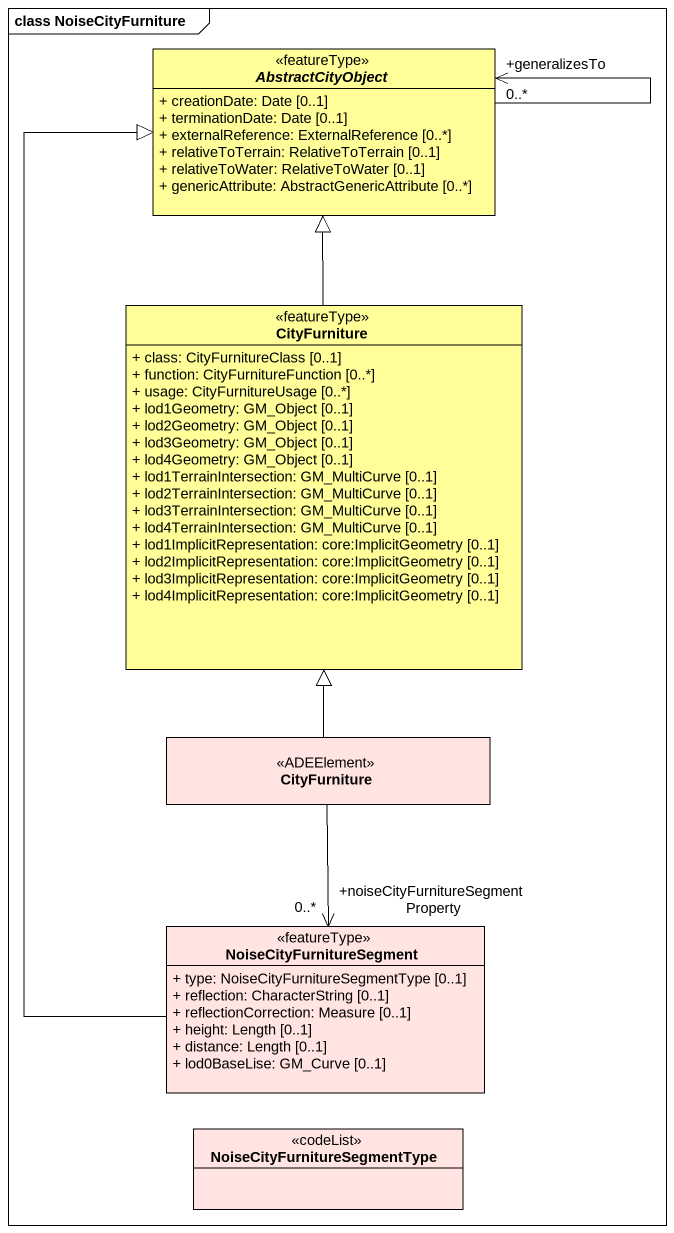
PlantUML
@startuml
mainframe class NoiseCityFurniture
hide circle
hide empty members
skinparam classAttributeIconSize 0
abstract class AbstractCityObject <<featureType>> #FFFE99 {
  + creationDate: Date [0..1]
  + terminationDate: Date [0..1]
  + externalReference: ExternalReference [0..*]
  + relativeToTerrain: RelativeToTerrain [0..1]
  + relativeToWater: RelativeToWater [0..1]
  + genericAttribute: AbstractGenericAttribute [0..*]
}
class CityFurniture <<featureType>> #FFFE99 {
  + class: CityFurnitureClass [0..1]
  + function: CityFurnitureFunction [0..*]
  + usage: CityFurnitureUsage [0..*]
  + lod1Geometry: GM_Object [0..1]
  + lod2Geometry: GM_Object [0..1]
  + lod3Geometry: GM_Object [0..1]
  + lod4Geometry: GM_Object [0..1]
  + lod1TerrainIntersection: GM_MultiCurve [0..1]
  + lod2TerrainIntersection: GM_MultiCurve [0..1]
  + lod3TerrainIntersection: GM_MultiCurve [0..1]
  + lod4TerrainIntersection: GM_MultiCurve [0..1]
  + lod1ImplicitRepresentation: core:ImplicitGeometry [0..1]
  + lod2ImplicitRepresentation: core:ImplicitGeometry [0..1]
  + lod3ImplicitRepresentation: core:ImplicitGeometry [0..1]
  + lod4ImplicitRepresentation: core:ImplicitGeometry [0..1]
}
class "CityFurniture" as CityFurniture_2 <<ADEElement>> #FFE4E1
class NoiseCityFurnitureSegment <<featureType>> #FFE4E1 {
  + type: NoiseCityFurnitureSegmentType [0..1]
  + reflection: CharacterString [0..1]
  + reflectionCorrection: Measure [0..1]
  + height: Length [0..1]
  + distance: Length [0..1]
  + lod0BaseLise: GM_Curve [0..1]
}
class "NoiseCityFurnitureSegmentType" as NoiseCityFurnitureSegmentTyp <<codeList>> #FFE4E1
AbstractCityObject --> "+generalizesTo\n0..*" AbstractCityObject
CityFurniture -up-|> AbstractCityObject
CityFurniture_2 -up-|> CityFurniture
CityFurniture_2 --> "+noiseCityFurnitureSegmentProperty\n0..*" NoiseCityFurnitureSegment
NoiseCityFurnitureSegment -up-|> AbstractCityObject
@enduml
